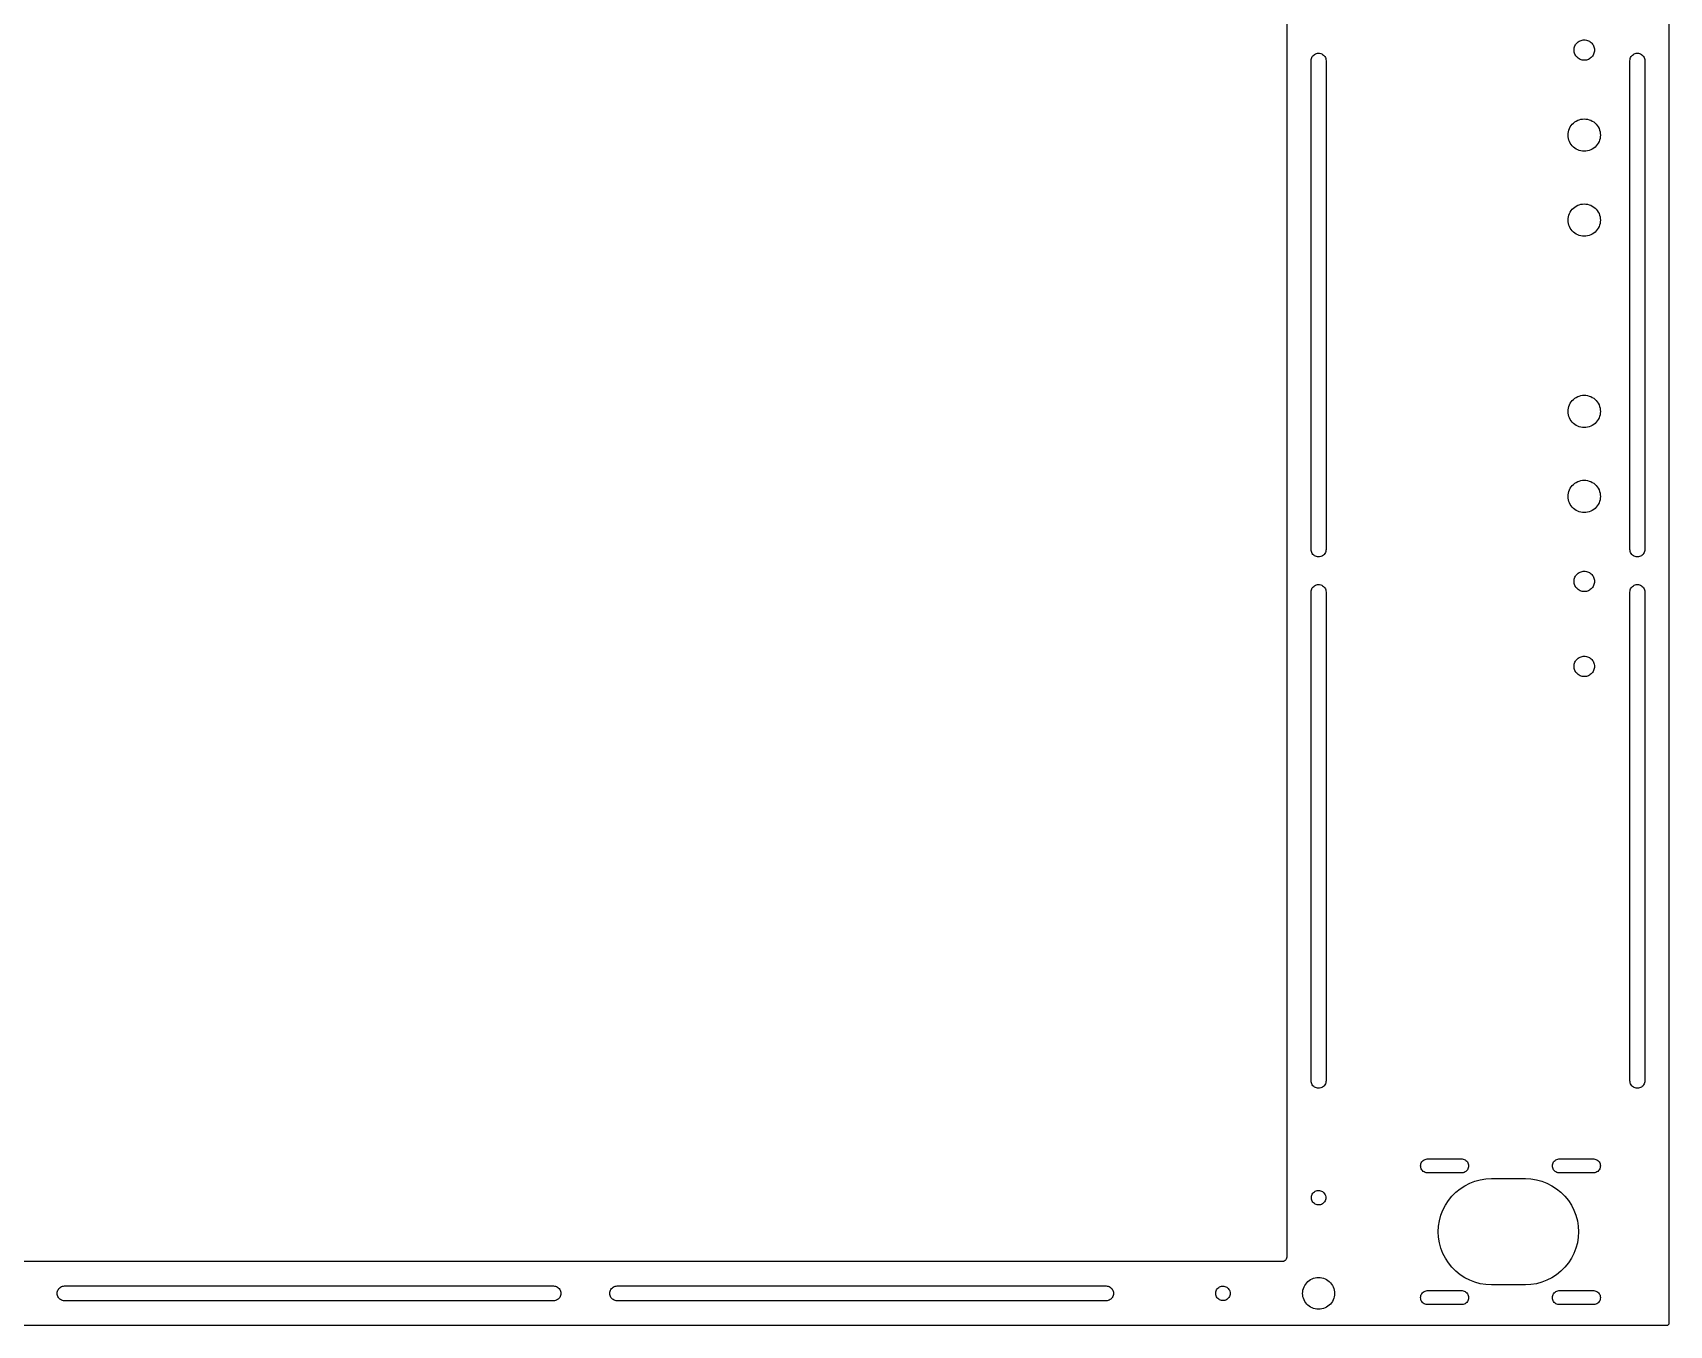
# Model space of a CAD drawing. Header units: metres. Extents: x -320 to 320, y -238 to 252.
# Drawn here: x -65 to 320, y -237.5 to 66.6 of the extents above; entities that cross this region are included whole.
import ezdxf

# ---------------------------------------------------------------- set-up
doc = ezdxf.new("R2010")
doc.units = ezdxf.units.M

msp = doc.modelspace()

# ---------------------------------------------------------------- linework, layer by layer
for p, q in [((320, -237), (320, 252)), ((230, 221.5), (230, -221.5)), ((236.773, 61.5918), (237.007, 61.6791)), ((237.007, 61.6791), (237.251, 61.7322)), ((237.251, 61.7322), (237.5, 61.75)), ((237.5, 61.75), (237.749, 61.7322)), ((237.749, 61.7322), (237.993, 61.6791)), ((237.993, 61.6791), (238.227, 61.5918)), ((297.6, 62.5), (297.613, 62.7509)), ((297.613, 62.2491), (297.6, 62.5)), ((297.613, 62.7509), (297.652, 62.999)), ((297.652, 62.001), (297.613, 62.2491)), ((297.652, 62.999), (297.717, 63.2416)), ((297.717, 61.7583), (297.652, 62.001)), ((297.717, 63.2416), (297.807, 63.4762)), ((297.807, 61.5238), (297.717, 61.7583)), ((297.807, 63.4762), (297.922, 63.7)), ((297.922, 63.7), (298.058, 63.9107)), ((298.058, 63.9107), (298.216, 64.1059)), ((298.216, 64.1059), (298.394, 64.2835)), ((298.394, 64.2835), (298.589, 64.4416)), ((298.589, 64.4416), (298.8, 64.5785)), ((298.8, 64.5785), (299.024, 64.6925)), ((299.024, 64.6925), (299.258, 64.7825)), ((299.258, 64.7825), (299.501, 64.8475)), ((299.501, 64.8475), (299.749, 64.8869)), ((299.749, 64.8869), (300, 64.9)), ((300, 64.9), (300.251, 64.8869)), ((300.251, 64.8869), (300.499, 64.8475)), ((300.499, 64.8475), (300.742, 64.7825)), ((300.742, 64.7825), (300.976, 64.6925)), ((300.976, 64.6925), (301.2, 64.5785)), ((301.2, 64.5785), (301.411, 64.4416)), ((301.411, 64.4416), (301.606, 64.2835)), ((301.606, 64.2835), (301.784, 64.1059)), ((301.784, 64.1059), (301.942, 63.9107)), ((301.942, 63.9107), (302.078, 63.7)), ((302.078, 63.7), (302.193, 63.4762)), ((302.193, 63.4762), (302.283, 63.2416)), ((302.283, 61.7583), (302.193, 61.5238)), ((302.283, 63.2416), (302.348, 62.999)), ((302.348, 62.001), (302.283, 61.7583)), ((302.348, 62.999), (302.387, 62.7509)), ((302.387, 62.2491), (302.348, 62.001)), ((302.387, 62.7509), (302.4, 62.5)), ((302.4, 62.5), (302.387, 62.2491)), ((311.773, 61.5918), (312.007, 61.6791)), ((312.007, 61.6791), (312.251, 61.7322)), ((312.251, 61.7322), (312.5, 61.75)), ((312.5, 61.75), (312.749, 61.7322)), ((312.749, 61.7322), (312.993, 61.6791)), ((312.993, 61.6791), (313.227, 61.5918)), ((235.75, 60), (235.768, 60.249)), ((235.75, -55), (235.75, 60)), ((235.768, 60.249), (235.821, 60.493)), ((235.821, 60.493), (235.908, 60.727)), ((235.908, 60.727), (236.028, 60.9461)), ((236.028, 60.9461), (236.177, 61.146)), ((236.177, 61.146), (236.354, 61.3226)), ((236.354, 61.3226), (236.554, 61.4722)), ((236.554, 61.4722), (236.773, 61.5918)), ((238.227, 61.5918), (238.446, 61.4722)), ((238.446, 61.4722), (238.646, 61.3226)), ((238.646, 61.3226), (238.823, 61.146)), ((238.823, 61.146), (238.972, 60.9461)), ((238.972, 60.9461), (239.092, 60.727)), ((239.092, 60.727), (239.179, 60.493)), ((239.179, 60.493), (239.232, 60.249)), ((239.232, 60.249), (239.25, 60)), ((239.25, 60), (239.25, -55)), ((297.922, 61.3), (297.807, 61.5238)), ((298.058, 61.0893), (297.922, 61.3)), ((298.216, 60.8941), (298.058, 61.0893)), ((298.394, 60.7164), (298.216, 60.8941)), ((298.589, 60.5583), (298.394, 60.7164)), ((298.8, 60.4215), (298.589, 60.5583)), ((299.024, 60.3075), (298.8, 60.4215)), ((299.258, 60.2175), (299.024, 60.3075)), ((299.501, 60.1524), (299.258, 60.2175)), ((299.749, 60.1131), (299.501, 60.1524)), ((300, 60.1), (299.749, 60.1131)), ((300.251, 60.1131), (300, 60.1)), ((300.499, 60.1524), (300.251, 60.1131)), ((300.742, 60.2175), (300.499, 60.1524)), ((300.976, 60.3075), (300.742, 60.2175)), ((301.2, 60.4215), (300.976, 60.3075)), ((301.411, 60.5583), (301.2, 60.4215)), ((301.606, 60.7164), (301.411, 60.5583)), ((301.784, 60.8941), (301.606, 60.7164)), ((301.942, 61.0893), (301.784, 60.8941)), ((302.078, 61.3), (301.942, 61.0893)), ((302.193, 61.5238), (302.078, 61.3)), ((310.75, 60), (310.768, 60.249)), ((310.75, -55), (310.75, 60)), ((310.768, 60.249), (310.821, 60.493)), ((310.821, 60.493), (310.908, 60.727)), ((310.908, 60.727), (311.028, 60.9461)), ((311.028, 60.9461), (311.177, 61.146)), ((311.177, 61.146), (311.354, 61.3226)), ((311.354, 61.3226), (311.554, 61.4722)), ((311.554, 61.4722), (311.773, 61.5918)), ((313.227, 61.5918), (313.446, 61.4722)), ((313.446, 61.4722), (313.646, 61.3226)), ((313.646, 61.3226), (313.823, 61.146)), ((313.823, 61.146), (313.972, 60.9461)), ((313.972, 60.9461), (314.092, 60.727)), ((314.092, 60.727), (314.179, 60.493)), ((314.179, 60.493), (314.232, 60.249)), ((314.232, 60.249), (314.25, 60)), ((314.25, 60), (314.25, -55)), ((298.826, 46.114), (299.21, 46.2169)), ((299.21, 46.2169), (299.603, 46.2792)), ((299.603, 46.2792), (300, 46.3)), ((300, 46.3), (300.397, 46.2792)), ((300.397, 46.2792), (300.79, 46.2169)), ((300.79, 46.2169), (301.174, 46.114)), ((296.2, 42.5), (296.221, 42.8972)), ((296.221, 42.1028), (296.2, 42.5)), ((296.221, 42.8972), (296.283, 43.2901)), ((296.283, 43.2901), (296.386, 43.6743)), ((296.386, 43.6743), (296.529, 44.0456)), ((296.529, 44.0456), (296.709, 44.4)), ((296.709, 44.4), (296.926, 44.7336)), ((296.926, 44.7336), (297.176, 45.0427)), ((297.176, 45.0427), (297.457, 45.3239)), ((297.457, 45.3239), (297.766, 45.5743)), ((297.766, 45.5743), (298.1, 45.7909)), ((298.1, 45.7909), (298.454, 45.9715)), ((298.454, 45.9715), (298.826, 46.114)), ((301.174, 46.114), (301.546, 45.9715)), ((301.546, 45.9715), (301.9, 45.7909)), ((301.9, 45.7909), (302.234, 45.5743)), ((302.234, 45.5743), (302.543, 45.3239)), ((302.543, 45.3239), (302.824, 45.0427)), ((302.824, 45.0427), (303.074, 44.7336)), ((303.074, 44.7336), (303.291, 44.4)), ((303.291, 44.4), (303.471, 44.0456)), ((303.471, 44.0456), (303.614, 43.6743)), ((303.614, 43.6743), (303.717, 43.2901)), ((303.717, 43.2901), (303.779, 42.8972)), ((303.779, 42.8972), (303.8, 42.5)), ((303.8, 42.5), (303.779, 42.1028)), ((296.283, 41.7099), (296.221, 42.1028)), ((296.386, 41.3257), (296.283, 41.7099)), ((296.529, 40.9544), (296.386, 41.3257)), ((296.709, 40.6), (296.529, 40.9544)), ((296.926, 40.2664), (296.709, 40.6)), ((297.176, 39.9573), (296.926, 40.2664)), ((297.457, 39.676), (297.176, 39.9573)), ((297.766, 39.4257), (297.457, 39.676)), ((298.1, 39.2091), (297.766, 39.4257)), ((298.454, 39.0285), (298.1, 39.2091)), ((298.826, 38.886), (298.454, 39.0285)), ((299.21, 38.783), (298.826, 38.886)), ((299.603, 38.7208), (299.21, 38.783)), ((300, 38.7), (299.603, 38.7208)), ((300.397, 38.7208), (300, 38.7)), ((300.79, 38.783), (300.397, 38.7208)), ((301.174, 38.886), (300.79, 38.783)), ((301.546, 39.0285), (301.174, 38.886)), ((301.9, 39.2091), (301.546, 39.0285)), ((302.234, 39.4257), (301.9, 39.2091)), ((302.543, 39.676), (302.234, 39.4257)), ((302.824, 39.9573), (302.543, 39.676)), ((303.074, 40.2664), (302.824, 39.9573)), ((303.291, 40.6), (303.074, 40.2664)), ((303.471, 40.9544), (303.291, 40.6)), ((303.614, 41.3257), (303.471, 40.9544)), ((303.717, 41.7099), (303.614, 41.3257)), ((303.779, 42.1028), (303.717, 41.7099)), ((296.221, 22.8972), (296.283, 23.2901)), ((296.283, 23.2901), (296.386, 23.6743)), ((296.386, 23.6743), (296.529, 24.0456)), ((296.529, 24.0456), (296.709, 24.4)), ((296.709, 24.4), (296.926, 24.7336)), ((296.926, 24.7336), (297.176, 25.0427)), ((297.176, 25.0427), (297.457, 25.3239)), ((297.457, 25.3239), (297.766, 25.5743)), ((297.766, 25.5743), (298.1, 25.7909)), ((298.1, 25.7909), (298.454, 25.9715)), ((298.454, 25.9715), (298.826, 26.114)), ((298.826, 26.114), (299.21, 26.2169)), ((299.21, 26.2169), (299.603, 26.2792)), ((299.603, 26.2792), (300, 26.3)), ((300, 26.3), (300.397, 26.2792)), ((300.397, 26.2792), (300.79, 26.2169)), ((300.79, 26.2169), (301.174, 26.114)), ((301.174, 26.114), (301.546, 25.9715)), ((301.546, 25.9715), (301.9, 25.7909)), ((301.9, 25.7909), (302.234, 25.5743)), ((302.234, 25.5743), (302.543, 25.3239)), ((302.543, 25.3239), (302.824, 25.0427)), ((302.824, 25.0427), (303.074, 24.7336)), ((303.074, 24.7336), (303.291, 24.4)), ((303.291, 24.4), (303.471, 24.0456)), ((303.471, 24.0456), (303.614, 23.6743)), ((303.614, 23.6743), (303.717, 23.2901)), ((303.717, 23.2901), (303.779, 22.8972)), ((296.2, 22.5), (296.221, 22.8972)), ((296.221, 22.1028), (296.2, 22.5)), ((296.283, 21.7099), (296.221, 22.1028)), ((296.386, 21.3257), (296.283, 21.7099)), ((296.529, 20.9544), (296.386, 21.3257)), ((296.709, 20.6), (296.529, 20.9544)), ((296.926, 20.2664), (296.709, 20.6)), ((297.176, 19.9573), (296.926, 20.2664)), ((297.457, 19.676), (297.176, 19.9573)), ((297.766, 19.4257), (297.457, 19.676)), ((298.1, 19.2091), (297.766, 19.4257)), ((302.234, 19.4257), (301.9, 19.2091)), ((302.543, 19.676), (302.234, 19.4257)), ((302.824, 19.9573), (302.543, 19.676)), ((303.074, 20.2664), (302.824, 19.9573)), ((303.291, 20.6), (303.074, 20.2664)), ((303.471, 20.9544), (303.291, 20.6)), ((303.614, 21.3257), (303.471, 20.9544)), ((303.717, 21.7099), (303.614, 21.3257)), ((303.779, 22.1028), (303.717, 21.7099)), ((303.779, 22.8972), (303.8, 22.5)), ((303.8, 22.5), (303.779, 22.1028)), ((298.454, 19.0285), (298.1, 19.2091)), ((298.826, 18.886), (298.454, 19.0285)), ((299.21, 18.783), (298.826, 18.886)), ((299.603, 18.7208), (299.21, 18.783)), ((300, 18.7), (299.603, 18.7208)), ((300.397, 18.7208), (300, 18.7)), ((300.79, 18.783), (300.397, 18.7208)), ((301.174, 18.886), (300.79, 18.783)), ((301.546, 19.0285), (301.174, 18.886)), ((301.9, 19.2091), (301.546, 19.0285)), ((297.766, -19.4257), (298.1, -19.2091)), ((298.1, -19.2091), (298.454, -19.0285)), ((298.454, -19.0285), (298.826, -18.886)), ((298.826, -18.886), (299.21, -18.783)), ((299.21, -18.783), (299.603, -18.7208)), ((299.603, -18.7208), (300, -18.7)), ((300, -18.7), (300.397, -18.7208)), ((300.397, -18.7208), (300.79, -18.783)), ((300.79, -18.783), (301.174, -18.886)), ((301.174, -18.886), (301.546, -19.0285)), ((301.546, -19.0285), (301.9, -19.2091)), ((301.9, -19.2091), (302.234, -19.4257)), ((296.2, -22.5), (296.221, -22.1028)), ((296.221, -22.8972), (296.2, -22.5)), ((296.221, -22.1028), (296.283, -21.7099)), ((296.283, -23.2901), (296.221, -22.8972)), ((296.283, -21.7099), (296.386, -21.3257)), ((296.386, -21.3257), (296.529, -20.9544)), ((296.529, -20.9544), (296.709, -20.6)), ((296.709, -20.6), (296.926, -20.2664)), ((296.926, -20.2664), (297.176, -19.9573)), ((297.176, -19.9573), (297.457, -19.676)), ((297.457, -19.676), (297.766, -19.4257)), ((302.234, -19.4257), (302.543, -19.676)), ((302.543, -19.676), (302.824, -19.9573)), ((302.824, -19.9573), (303.074, -20.2664)), ((303.074, -20.2664), (303.291, -20.6)), ((303.291, -20.6), (303.471, -20.9544)), ((303.471, -20.9544), (303.614, -21.3257)), ((303.614, -21.3257), (303.717, -21.7099)), ((303.717, -21.7099), (303.779, -22.1028)), ((303.779, -22.8972), (303.717, -23.2901)), ((303.779, -22.1028), (303.8, -22.5)), ((303.8, -22.5), (303.779, -22.8972)), ((296.386, -23.6743), (296.283, -23.2901)), ((296.529, -24.0456), (296.386, -23.6743)), ((296.709, -24.4), (296.529, -24.0456)), ((296.926, -24.7336), (296.709, -24.4)), ((297.176, -25.0427), (296.926, -24.7336)), ((297.457, -25.3239), (297.176, -25.0427)), ((297.766, -25.5743), (297.457, -25.3239)), ((298.1, -25.7909), (297.766, -25.5743)), ((298.454, -25.9715), (298.1, -25.7909)), ((298.826, -26.114), (298.454, -25.9715)), ((299.21, -26.2169), (298.826, -26.114)), ((299.603, -26.2792), (299.21, -26.2169)), ((300, -26.3), (299.603, -26.2792)), ((300.397, -26.2792), (300, -26.3)), ((300.79, -26.2169), (300.397, -26.2792)), ((301.174, -26.114), (300.79, -26.2169)), ((301.546, -25.9715), (301.174, -26.114)), ((301.9, -25.7909), (301.546, -25.9715)), ((302.234, -25.5743), (301.9, -25.7909)), ((302.543, -25.3239), (302.234, -25.5743)), ((302.824, -25.0427), (302.543, -25.3239)), ((303.074, -24.7336), (302.824, -25.0427)), ((303.291, -24.4), (303.074, -24.7336)), ((303.471, -24.0456), (303.291, -24.4)), ((303.614, -23.6743), (303.471, -24.0456)), ((303.717, -23.2901), (303.614, -23.6743)), ((296.2, -42.5), (296.221, -42.1028)), ((296.221, -42.1028), (296.283, -41.7099)), ((296.283, -41.7099), (296.386, -41.3257)), ((296.386, -41.3257), (296.529, -40.9544)), ((296.529, -40.9544), (296.709, -40.6)), ((296.709, -40.6), (296.926, -40.2664)), ((296.926, -40.2664), (297.176, -39.9573)), ((297.176, -39.9573), (297.457, -39.676)), ((297.457, -39.676), (297.766, -39.4257)), ((297.766, -39.4257), (298.1, -39.2091)), ((298.1, -39.2091), (298.454, -39.0285)), ((298.454, -39.0285), (298.826, -38.886)), ((298.826, -38.886), (299.21, -38.783)), ((299.21, -38.783), (299.603, -38.7208)), ((299.603, -38.7208), (300, -38.7)), ((300, -38.7), (300.397, -38.7208)), ((300.397, -38.7208), (300.79, -38.783)), ((300.79, -38.783), (301.174, -38.886)), ((301.174, -38.886), (301.546, -39.0285)), ((301.546, -39.0285), (301.9, -39.2091)), ((301.9, -39.2091), (302.234, -39.4257)), ((302.234, -39.4257), (302.543, -39.676)), ((302.543, -39.676), (302.824, -39.9573)), ((302.824, -39.9573), (303.074, -40.2664)), ((303.074, -40.2664), (303.291, -40.6)), ((303.291, -40.6), (303.471, -40.9544)), ((303.471, -40.9544), (303.614, -41.3257)), ((303.614, -41.3257), (303.717, -41.7099)), ((303.717, -41.7099), (303.779, -42.1028)), ((303.779, -42.1028), (303.8, -42.5)), ((296.221, -42.8972), (296.2, -42.5)), ((296.283, -43.2901), (296.221, -42.8972)), ((296.386, -43.6743), (296.283, -43.2901)), ((296.529, -44.0456), (296.386, -43.6743)), ((296.709, -44.4), (296.529, -44.0456)), ((296.926, -44.7336), (296.709, -44.4)), ((297.176, -45.0427), (296.926, -44.7336)), ((297.457, -45.3239), (297.176, -45.0427)), ((297.766, -45.5743), (297.457, -45.3239)), ((298.1, -45.7909), (297.766, -45.5743)), ((298.454, -45.9715), (298.1, -45.7909)), ((298.826, -46.114), (298.454, -45.9715)), ((299.21, -46.2169), (298.826, -46.114)), ((301.174, -46.114), (300.79, -46.2169)), ((301.546, -45.9715), (301.174, -46.114)), ((301.9, -45.7909), (301.546, -45.9715)), ((302.234, -45.5743), (301.9, -45.7909)), ((302.543, -45.3239), (302.234, -45.5743)), ((302.824, -45.0427), (302.543, -45.3239)), ((303.074, -44.7336), (302.824, -45.0427)), ((303.291, -44.4), (303.074, -44.7336)), ((303.471, -44.0456), (303.291, -44.4)), ((303.614, -43.6743), (303.471, -44.0456)), ((303.717, -43.2901), (303.614, -43.6743)), ((303.779, -42.8972), (303.717, -43.2901)), ((303.8, -42.5), (303.779, -42.8972)), ((299.603, -46.2792), (299.21, -46.2169)), ((300, -46.3), (299.603, -46.2792)), ((300.397, -46.2792), (300, -46.3)), ((300.79, -46.2169), (300.397, -46.2792)), ((235.768, -55.249), (235.75, -55)), ((235.821, -55.493), (235.768, -55.249)), ((235.908, -55.727), (235.821, -55.493)), ((236.028, -55.9461), (235.908, -55.727)), ((236.177, -56.146), (236.028, -55.9461)), ((236.354, -56.3226), (236.177, -56.146)), ((236.554, -56.4722), (236.354, -56.3226)), ((236.773, -56.5918), (236.554, -56.4722)), ((237.007, -56.6791), (236.773, -56.5918)), ((237.251, -56.7322), (237.007, -56.6791)), ((237.5, -56.75), (237.251, -56.7322)), ((237.749, -56.7322), (237.5, -56.75)), ((237.993, -56.6791), (237.749, -56.7322)), ((238.227, -56.5918), (237.993, -56.6791)), ((238.446, -56.4722), (238.227, -56.5918)), ((238.646, -56.3226), (238.446, -56.4722)), ((238.823, -56.146), (238.646, -56.3226)), ((238.972, -55.9461), (238.823, -56.146)), ((239.092, -55.727), (238.972, -55.9461)), ((239.179, -55.493), (239.092, -55.727)), ((239.232, -55.249), (239.179, -55.493)), ((239.25, -55), (239.232, -55.249)), ((310.768, -55.249), (310.75, -55)), ((310.821, -55.493), (310.768, -55.249)), ((310.908, -55.727), (310.821, -55.493)), ((311.028, -55.9461), (310.908, -55.727)), ((311.177, -56.146), (311.028, -55.9461)), ((311.354, -56.3226), (311.177, -56.146)), ((311.554, -56.4722), (311.354, -56.3226)), ((311.773, -56.5918), (311.554, -56.4722)), ((312.007, -56.6791), (311.773, -56.5918)), ((312.251, -56.7322), (312.007, -56.6791)), ((312.5, -56.75), (312.251, -56.7322)), ((312.749, -56.7322), (312.5, -56.75)), ((312.993, -56.6791), (312.749, -56.7322)), ((313.227, -56.5918), (312.993, -56.6791)), ((313.446, -56.4722), (313.227, -56.5918)), ((313.646, -56.3226), (313.446, -56.4722)), ((313.823, -56.146), (313.646, -56.3226)), ((313.972, -55.9461), (313.823, -56.146)), ((314.092, -55.727), (313.972, -55.9461)), ((314.179, -55.493), (314.092, -55.727)), ((314.232, -55.249), (314.179, -55.493)), ((314.25, -55), (314.232, -55.249)), ((297.717, -61.7583), (297.807, -61.5238)), ((297.807, -61.5238), (297.922, -61.3)), ((297.922, -61.3), (298.058, -61.0893)), ((298.058, -61.0893), (298.216, -60.8941)), ((298.216, -60.8941), (298.394, -60.7164)), ((298.394, -60.7164), (298.589, -60.5583)), ((298.589, -60.5583), (298.8, -60.4215)), ((298.8, -60.4215), (299.024, -60.3075)), ((299.024, -60.3075), (299.258, -60.2175)), ((299.258, -60.2175), (299.501, -60.1524)), ((299.501, -60.1524), (299.749, -60.1131)), ((299.749, -60.1131), (300, -60.1)), ((300, -60.1), (300.251, -60.1131)), ((300.251, -60.1131), (300.499, -60.1524)), ((300.499, -60.1524), (300.742, -60.2175)), ((300.742, -60.2175), (300.976, -60.3075)), ((300.976, -60.3075), (301.2, -60.4215)), ((301.2, -60.4215), (301.411, -60.5583)), ((301.411, -60.5583), (301.606, -60.7164)), ((301.606, -60.7164), (301.784, -60.8941)), ((301.784, -60.8941), (301.942, -61.0893)), ((301.942, -61.0893), (302.078, -61.3)), ((302.078, -61.3), (302.193, -61.5238)), ((302.193, -61.5238), (302.283, -61.7583)), ((235.75, -65), (235.768, -64.7509)), ((235.75, -180), (235.75, -65)), ((235.768, -64.7509), (235.821, -64.507)), ((235.821, -64.507), (235.908, -64.273)), ((235.908, -64.273), (236.028, -64.0539)), ((236.028, -64.0539), (236.177, -63.854)), ((236.177, -63.854), (236.354, -63.6774)), ((236.354, -63.6774), (236.554, -63.5278)), ((236.554, -63.5278), (236.773, -63.4081)), ((236.773, -63.4081), (237.007, -63.3209)), ((237.007, -63.3209), (237.251, -63.2678)), ((237.251, -63.2678), (237.5, -63.25)), ((237.5, -63.25), (237.749, -63.2678)), ((237.749, -63.2678), (237.993, -63.3209)), ((237.993, -63.3209), (238.227, -63.4081)), ((238.227, -63.4081), (238.446, -63.5278)), ((238.446, -63.5278), (238.646, -63.6774)), ((238.646, -63.6774), (238.823, -63.854)), ((238.823, -63.854), (238.972, -64.0539)), ((238.972, -64.0539), (239.092, -64.273)), ((239.092, -64.273), (239.179, -64.507)), ((239.179, -64.507), (239.232, -64.7509)), ((239.232, -64.7509), (239.25, -65)), ((239.25, -65), (239.25, -180)), ((297.6, -62.5), (297.613, -62.2491)), ((297.613, -62.7509), (297.6, -62.5)), ((297.613, -62.2491), (297.652, -62.001)), ((297.652, -62.999), (297.613, -62.7509)), ((297.652, -62.001), (297.717, -61.7583)), ((297.717, -63.2416), (297.652, -62.999)), ((297.807, -63.4762), (297.717, -63.2416)), ((297.922, -63.7), (297.807, -63.4762)), ((298.058, -63.9107), (297.922, -63.7)), ((298.216, -64.1059), (298.058, -63.9107)), ((298.394, -64.2835), (298.216, -64.1059)), ((298.589, -64.4416), (298.394, -64.2835)), ((298.8, -64.5785), (298.589, -64.4416)), ((299.024, -64.6925), (298.8, -64.5785)), ((299.258, -64.7825), (299.024, -64.6925)), ((299.501, -64.8475), (299.258, -64.7825)), ((299.749, -64.8869), (299.501, -64.8475)), ((300, -64.9), (299.749, -64.8869)), ((300.251, -64.8869), (300, -64.9)), ((300.499, -64.8475), (300.251, -64.8869)), ((300.742, -64.7825), (300.499, -64.8475)), ((300.976, -64.6925), (300.742, -64.7825)), ((301.2, -64.5785), (300.976, -64.6925)), ((301.411, -64.4416), (301.2, -64.5785)), ((301.606, -64.2835), (301.411, -64.4416)), ((301.784, -64.1059), (301.606, -64.2835)), ((301.942, -63.9107), (301.784, -64.1059)), ((302.078, -63.7), (301.942, -63.9107)), ((302.193, -63.4762), (302.078, -63.7)), ((302.283, -63.2416), (302.193, -63.4762)), ((302.283, -61.7583), (302.348, -62.001)), ((302.348, -62.999), (302.283, -63.2416)), ((302.348, -62.001), (302.387, -62.2491)), ((302.387, -62.7509), (302.348, -62.999)), ((302.387, -62.2491), (302.4, -62.5)), ((302.4, -62.5), (302.387, -62.7509)), ((310.75, -65), (310.768, -64.7509)), ((310.75, -180), (310.75, -65)), ((310.768, -64.7509), (310.821, -64.507)), ((310.821, -64.507), (310.908, -64.273)), ((310.908, -64.273), (311.028, -64.0539)), ((311.028, -64.0539), (311.177, -63.854)), ((311.177, -63.854), (311.354, -63.6774)), ((311.354, -63.6774), (311.554, -63.5278)), ((311.554, -63.5278), (311.773, -63.4081)), ((311.773, -63.4081), (312.007, -63.3209)), ((312.007, -63.3209), (312.251, -63.2678)), ((312.251, -63.2678), (312.5, -63.25)), ((312.5, -63.25), (312.749, -63.2678)), ((312.749, -63.2678), (312.993, -63.3209)), ((312.993, -63.3209), (313.227, -63.4081)), ((313.227, -63.4081), (313.446, -63.5278)), ((313.446, -63.5278), (313.646, -63.6774)), ((313.646, -63.6774), (313.823, -63.854)), ((313.823, -63.854), (313.972, -64.0539)), ((313.972, -64.0539), (314.092, -64.273)), ((314.092, -64.273), (314.179, -64.507)), ((314.179, -64.507), (314.232, -64.7509)), ((314.232, -64.7509), (314.25, -65)), ((314.25, -65), (314.25, -180)), ((298.216, -80.8941), (298.394, -80.7164)), ((298.394, -80.7164), (298.589, -80.5583)), ((298.589, -80.5583), (298.8, -80.4215)), ((298.8, -80.4215), (299.024, -80.3075)), ((299.024, -80.3075), (299.258, -80.2175)), ((299.258, -80.2175), (299.501, -80.1524)), ((299.501, -80.1524), (299.749, -80.1131)), ((299.749, -80.1131), (300, -80.1)), ((300, -80.1), (300.251, -80.1131)), ((300.251, -80.1131), (300.499, -80.1524)), ((300.499, -80.1524), (300.742, -80.2175)), ((300.742, -80.2175), (300.976, -80.3075)), ((300.976, -80.3075), (301.2, -80.4215)), ((301.2, -80.4215), (301.411, -80.5583)), ((301.411, -80.5583), (301.606, -80.7164)), ((301.606, -80.7164), (301.784, -80.8941)), ((297.6, -82.5), (297.613, -82.2491)), ((297.613, -82.7509), (297.6, -82.5)), ((297.613, -82.2491), (297.652, -82.001)), ((297.652, -82.999), (297.613, -82.7509)), ((297.652, -82.001), (297.717, -81.7584)), ((297.717, -83.2416), (297.652, -82.999)), ((297.717, -81.7584), (297.807, -81.5238)), ((297.807, -83.4762), (297.717, -83.2416)), ((297.807, -81.5238), (297.922, -81.3)), ((297.922, -83.7), (297.807, -83.4762)), ((297.922, -81.3), (298.058, -81.0893)), ((298.058, -83.9107), (297.922, -83.7)), ((298.058, -81.0893), (298.216, -80.8941)), ((298.216, -84.1059), (298.058, -83.9107)), ((298.394, -84.2835), (298.216, -84.1059)), ((298.589, -84.4416), (298.394, -84.2835)), ((298.8, -84.5785), (298.589, -84.4416)), ((299.024, -84.6925), (298.8, -84.5785)), ((299.258, -84.7825), (299.024, -84.6925)), ((300.976, -84.6925), (300.742, -84.7825)), ((301.2, -84.5785), (300.976, -84.6925)), ((301.411, -84.4416), (301.2, -84.5785)), ((301.606, -84.2835), (301.411, -84.4416)), ((301.784, -84.1059), (301.606, -84.2835)), ((301.784, -80.8941), (301.942, -81.0893)), ((301.942, -83.9107), (301.784, -84.1059)), ((301.942, -81.0893), (302.078, -81.3)), ((302.078, -83.7), (301.942, -83.9107)), ((302.078, -81.3), (302.193, -81.5238)), ((302.193, -83.4762), (302.078, -83.7)), ((302.193, -81.5238), (302.283, -81.7584)), ((302.283, -83.2416), (302.193, -83.4762)), ((302.283, -81.7584), (302.348, -82.001)), ((302.348, -82.999), (302.283, -83.2416)), ((302.348, -82.001), (302.387, -82.2491)), ((302.387, -82.7509), (302.348, -82.999)), ((302.387, -82.2491), (302.4, -82.5)), ((302.4, -82.5), (302.387, -82.7509)), ((299.501, -84.8475), (299.258, -84.7825)), ((299.749, -84.8869), (299.501, -84.8475)), ((300, -84.9), (299.749, -84.8869)), ((300.251, -84.8869), (300, -84.9)), ((300.499, -84.8475), (300.251, -84.8869)), ((300.742, -84.7825), (300.499, -84.8475)), ((235.768, -180.249), (235.75, -180)), ((235.821, -180.493), (235.768, -180.249)), ((235.908, -180.727), (235.821, -180.493)), ((236.028, -180.946), (235.908, -180.727)), ((236.177, -181.146), (236.028, -180.946)), ((238.972, -180.946), (238.823, -181.146)), ((239.092, -180.727), (238.972, -180.946)), ((239.179, -180.493), (239.092, -180.727)), ((239.232, -180.249), (239.179, -180.493)), ((239.25, -180), (239.232, -180.249)), ((310.768, -180.249), (310.75, -180)), ((310.821, -180.493), (310.768, -180.249)), ((310.908, -180.727), (310.821, -180.493)), ((311.028, -180.946), (310.908, -180.727)), ((311.177, -181.146), (311.028, -180.946)), ((313.972, -180.946), (313.823, -181.146)), ((314.092, -180.727), (313.972, -180.946)), ((314.179, -180.493), (314.092, -180.727)), ((314.232, -180.249), (314.179, -180.493)), ((314.25, -180), (314.232, -180.249)), ((236.354, -181.323), (236.177, -181.146)), ((236.554, -181.472), (236.354, -181.323)), ((236.773, -181.592), (236.554, -181.472)), ((237.007, -181.679), (236.773, -181.592)), ((237.251, -181.732), (237.007, -181.679)), ((237.5, -181.75), (237.251, -181.732)), ((237.749, -181.732), (237.5, -181.75)), ((237.993, -181.679), (237.749, -181.732)), ((238.227, -181.592), (237.993, -181.679)), ((238.446, -181.472), (238.227, -181.592)), ((238.646, -181.323), (238.446, -181.472)), ((238.823, -181.146), (238.646, -181.323)), ((311.354, -181.323), (311.177, -181.146)), ((311.554, -181.472), (311.354, -181.323)), ((311.773, -181.592), (311.554, -181.472)), ((312.007, -181.679), (311.773, -181.592)), ((312.251, -181.732), (312.007, -181.679)), ((312.5, -181.75), (312.251, -181.732)), ((312.749, -181.732), (312.5, -181.75)), ((312.993, -181.679), (312.749, -181.732)), ((313.227, -181.592), (312.993, -181.679)), ((313.446, -181.472), (313.227, -181.592)), ((313.646, -181.323), (313.446, -181.472)), ((313.823, -181.146), (313.646, -181.323)), ((261.5, -200), (261.518, -199.754)), ((261.518, -200.246), (261.5, -200)), ((261.518, -199.754), (261.573, -199.514)), ((261.573, -199.514), (261.663, -199.284)), ((261.663, -199.284), (261.787, -199.071)), ((261.787, -199.071), (261.94, -198.878)), ((261.94, -198.878), (262.121, -198.71)), ((262.121, -198.71), (262.325, -198.571)), ((262.325, -198.571), (262.547, -198.464)), ((262.547, -198.464), (262.783, -198.391)), ((262.783, -198.391), (263.027, -198.355)), ((263.027, -198.355), (271.273, -198.355)), ((271.273, -198.355), (271.517, -198.391)), ((271.517, -198.391), (271.753, -198.464)), ((271.753, -198.464), (271.975, -198.571)), ((271.975, -198.571), (272.179, -198.71)), ((272.179, -198.71), (272.36, -198.878)), ((272.36, -198.878), (272.513, -199.071)), ((272.513, -199.071), (272.637, -199.284)), ((272.637, -199.284), (272.727, -199.514)), ((272.727, -199.514), (272.782, -199.754)), ((272.782, -199.754), (272.8, -200)), ((272.8, -200), (272.782, -200.246)), ((292.5, -200), (292.518, -199.754)), ((292.518, -200.246), (292.5, -200)), ((292.518, -199.754), (292.573, -199.514)), ((292.573, -199.514), (292.663, -199.284)), ((292.663, -199.284), (292.787, -199.071)), ((292.787, -199.071), (292.94, -198.878)), ((292.94, -198.878), (293.121, -198.71)), ((293.121, -198.71), (293.325, -198.571)), ((293.325, -198.571), (293.547, -198.464)), ((293.547, -198.464), (293.783, -198.391)), ((293.783, -198.391), (294.027, -198.355)), ((294.027, -198.355), (302.273, -198.355)), ((302.273, -198.355), (302.517, -198.391)), ((302.517, -198.391), (302.753, -198.464)), ((302.753, -198.464), (302.975, -198.571)), ((302.975, -198.571), (303.179, -198.71)), ((303.179, -198.71), (303.36, -198.878)), ((303.36, -198.878), (303.513, -199.071)), ((303.513, -199.071), (303.637, -199.284)), ((303.637, -199.284), (303.727, -199.514)), ((303.727, -199.514), (303.782, -199.754)), ((303.782, -199.754), (303.8, -200)), ((303.8, -200), (303.782, -200.246)), ((261.573, -200.486), (261.518, -200.246)), ((261.663, -200.716), (261.573, -200.486)), ((261.787, -200.929), (261.663, -200.716)), ((261.94, -201.122), (261.787, -200.929)), ((262.121, -201.29), (261.94, -201.122)), ((262.325, -201.429), (262.121, -201.29)), ((262.547, -201.536), (262.325, -201.429)), ((262.783, -201.609), (262.547, -201.536)), ((263.027, -201.645), (262.783, -201.609)), ((271.273, -201.645), (263.027, -201.645)), ((271.517, -201.609), (271.273, -201.645)), ((271.753, -201.536), (271.517, -201.609)), ((271.975, -201.429), (271.753, -201.536)), ((272.179, -201.29), (271.975, -201.429)), ((272.36, -201.122), (272.179, -201.29)), ((272.513, -200.929), (272.36, -201.122)), ((272.637, -200.716), (272.513, -200.929)), ((272.727, -200.486), (272.637, -200.716)), ((272.782, -200.246), (272.727, -200.486)), ((273.066, -204.081), (274.287, -203.612)), ((274.287, -203.612), (275.551, -203.273)), ((275.551, -203.273), (276.843, -203.068)), ((276.843, -203.068), (278.15, -203)), ((278.15, -203), (286.15, -203)), ((286.15, -203), (287.457, -203.068)), ((287.457, -203.068), (288.749, -203.273)), ((288.749, -203.273), (290.013, -203.612)), ((290.013, -203.612), (291.234, -204.081)), ((292.573, -200.486), (292.518, -200.246)), ((292.663, -200.716), (292.573, -200.486)), ((292.787, -200.929), (292.663, -200.716)), ((292.94, -201.122), (292.787, -200.929)), ((293.121, -201.29), (292.94, -201.122)), ((293.325, -201.429), (293.121, -201.29)), ((293.547, -201.536), (293.325, -201.429)), ((293.783, -201.609), (293.547, -201.536)), ((294.027, -201.645), (293.783, -201.609)), ((302.273, -201.645), (294.027, -201.645)), ((302.517, -201.609), (302.273, -201.645)), ((302.753, -201.536), (302.517, -201.609)), ((302.975, -201.429), (302.753, -201.536)), ((303.179, -201.29), (302.975, -201.429)), ((303.36, -201.122), (303.179, -201.29)), ((303.513, -200.929), (303.36, -201.122)), ((303.637, -200.716), (303.513, -200.929)), ((303.727, -200.486), (303.637, -200.716)), ((303.782, -200.246), (303.727, -200.486)), ((235.805, -207.376), (235.841, -207.13)), ((235.805, -207.624), (235.805, -207.376)), ((235.841, -207.87), (235.805, -207.624)), ((235.841, -207.13), (235.912, -206.893)), ((235.912, -208.107), (235.841, -207.87)), ((235.912, -206.893), (236.018, -206.668)), ((236.018, -206.668), (236.154, -206.461)), ((236.154, -206.461), (236.32, -206.276)), ((236.32, -206.276), (236.511, -206.117)), ((236.511, -206.117), (236.723, -205.988)), ((236.723, -205.988), (236.951, -205.891)), ((236.951, -205.891), (237.191, -205.828)), ((237.191, -205.828), (237.438, -205.801)), ((237.438, -205.801), (237.686, -205.81)), ((237.686, -205.81), (237.93, -205.855)), ((237.93, -205.855), (238.165, -205.935)), ((238.165, -205.935), (238.386, -206.049)), ((238.386, -206.049), (238.587, -206.193)), ((238.587, -206.193), (238.766, -206.366)), ((238.766, -206.366), (238.918, -206.562)), ((238.918, -206.562), (239.039, -206.778)), ((239.039, -206.778), (239.128, -207.01)), ((239.128, -207.01), (239.182, -207.252)), ((239.182, -207.748), (239.128, -207.99)), ((239.182, -207.252), (239.2, -207.5)), ((239.2, -207.5), (239.182, -207.748)), ((268.037, -208.153), (268.861, -207.136)), ((268.861, -207.136), (269.786, -206.211)), ((269.786, -206.211), (270.803, -205.387)), ((270.803, -205.387), (271.9, -204.675)), ((271.9, -204.675), (273.066, -204.081)), ((291.234, -204.081), (292.4, -204.675)), ((292.4, -204.675), (293.497, -205.387)), ((293.497, -205.387), (294.514, -206.211)), ((294.514, -206.211), (295.439, -207.136)), ((295.439, -207.136), (296.263, -208.153)), ((236.018, -208.332), (235.912, -208.107)), ((236.154, -208.539), (236.018, -208.332)), ((236.32, -208.724), (236.154, -208.539)), ((236.511, -208.883), (236.32, -208.724)), ((236.723, -209.012), (236.511, -208.883)), ((236.951, -209.109), (236.723, -209.012)), ((237.191, -209.172), (236.951, -209.109)), ((237.438, -209.199), (237.191, -209.172)), ((237.686, -209.19), (237.438, -209.199)), ((237.93, -209.145), (237.686, -209.19)), ((238.165, -209.065), (237.93, -209.145)), ((238.386, -208.951), (238.165, -209.065)), ((238.587, -208.807), (238.386, -208.951)), ((238.766, -208.634), (238.587, -208.807)), ((238.918, -208.438), (238.766, -208.634)), ((239.039, -208.222), (238.918, -208.438)), ((239.128, -207.99), (239.039, -208.222)), ((265.923, -212.901), (266.262, -211.637)), ((266.262, -211.637), (266.731, -210.416)), ((266.731, -210.416), (267.325, -209.25)), ((267.325, -209.25), (268.037, -208.153)), ((296.263, -208.153), (296.975, -209.25)), ((296.975, -209.25), (297.569, -210.416)), ((297.569, -210.416), (298.038, -211.637)), ((298.038, -211.637), (298.377, -212.901)), ((265.65, -215.5), (265.718, -214.193)), ((265.718, -216.807), (265.65, -215.5)), ((265.718, -214.193), (265.923, -212.901)), ((298.377, -212.901), (298.582, -214.193)), ((298.582, -214.193), (298.65, -215.5)), ((298.65, -215.5), (298.582, -216.807)), ((265.923, -218.099), (265.718, -216.807)), ((266.262, -219.363), (265.923, -218.099)), ((266.731, -220.584), (266.262, -219.363)), ((298.038, -219.363), (297.569, -220.584)), ((298.377, -218.099), (298.038, -219.363)), ((298.582, -216.807), (298.377, -218.099)), ((229, -222.5), (-229, -222.5)), ((229.223, -222.475), (229, -222.5)), ((229.434, -222.401), (229.223, -222.475)), ((229.623, -222.282), (229.434, -222.401)), ((229.782, -222.123), (229.623, -222.282)), ((229.901, -221.934), (229.782, -222.123)), ((229.975, -221.723), (229.901, -221.934)), ((230, -221.5), (229.975, -221.723)), ((267.325, -221.75), (266.731, -220.584)), ((268.037, -222.847), (267.325, -221.75)), ((268.861, -223.864), (268.037, -222.847)), ((296.263, -222.847), (295.439, -223.864)), ((296.975, -221.75), (296.263, -222.847)), ((297.569, -220.584), (296.975, -221.75)), ((234.991, -227.213), (235.296, -226.966)), ((235.296, -226.966), (235.625, -226.752)), ((235.625, -226.752), (235.975, -226.574)), ((235.975, -226.574), (236.341, -226.434)), ((236.341, -226.434), (236.72, -226.332)), ((236.72, -226.332), (237.108, -226.271)), ((237.108, -226.271), (237.5, -226.25)), ((237.5, -226.25), (237.892, -226.271)), ((237.892, -226.271), (238.28, -226.332)), ((238.28, -226.332), (238.659, -226.434)), ((238.659, -226.434), (239.025, -226.574)), ((239.025, -226.574), (239.375, -226.752)), ((239.375, -226.752), (239.704, -226.966)), ((239.704, -226.966), (240.009, -227.213)), ((269.786, -224.789), (268.861, -223.864)), ((270.803, -225.613), (269.786, -224.789)), ((271.9, -226.325), (270.803, -225.613)), ((273.066, -226.919), (271.9, -226.325)), ((274.287, -227.388), (273.066, -226.919)), ((291.234, -226.919), (290.013, -227.388)), ((292.4, -226.325), (291.234, -226.919)), ((293.497, -225.613), (292.4, -226.325)), ((294.514, -224.789), (293.497, -225.613)), ((295.439, -223.864), (294.514, -224.789)), ((-59.25, -230), (-59.2322, -229.751)), ((-59.2322, -230.249), (-59.25, -230)), ((-59.2322, -229.751), (-59.1791, -229.507)), ((-59.1791, -230.493), (-59.2322, -230.249)), ((-59.1791, -229.507), (-59.0918, -229.273)), ((-59.0918, -230.727), (-59.1791, -230.493)), ((-59.0918, -229.273), (-58.9722, -229.054)), ((-58.9722, -230.946), (-59.0918, -230.727)), ((-58.9722, -229.054), (-58.8226, -228.854)), ((-58.8226, -231.146), (-58.9722, -230.946)), ((-58.8226, -228.854), (-58.646, -228.677)), ((-58.646, -228.677), (-58.4461, -228.528)), ((-58.4461, -228.528), (-58.227, -228.408)), ((-58.227, -228.408), (-57.993, -228.321)), ((-57.993, -228.321), (-57.749, -228.268)), ((-57.749, -228.268), (-57.5, -228.25)), ((-57.5, -228.25), (57.5, -228.25)), ((57.5, -228.25), (57.749, -228.268)), ((57.749, -228.268), (57.993, -228.321)), ((57.993, -228.321), (58.227, -228.408)), ((58.227, -228.408), (58.4461, -228.528)), ((58.4461, -228.528), (58.646, -228.677)), ((58.646, -228.677), (58.8226, -228.854)), ((58.8226, -228.854), (58.9722, -229.054)), ((58.9722, -230.946), (58.8226, -231.146)), ((58.9722, -229.054), (59.0918, -229.273)), ((59.0918, -230.727), (58.9722, -230.946)), ((59.0918, -229.273), (59.1791, -229.507)), ((59.1791, -230.493), (59.0918, -230.727)), ((59.1791, -229.507), (59.2322, -229.751)), ((59.2322, -230.249), (59.1791, -230.493)), ((59.2322, -229.751), (59.25, -230)), ((59.25, -230), (59.2322, -230.249)), ((70.75, -230), (70.7678, -229.751)), ((70.7678, -230.249), (70.75, -230)), ((70.7678, -229.751), (70.8209, -229.507)), ((70.8209, -230.493), (70.7678, -230.249)), ((70.8209, -229.507), (70.9081, -229.273)), ((70.9081, -230.727), (70.8209, -230.493)), ((70.9081, -229.273), (71.0278, -229.054)), ((71.0278, -230.946), (70.9081, -230.727)), ((71.0278, -229.054), (71.1774, -228.854)), ((71.1774, -231.146), (71.0278, -230.946)), ((71.1774, -228.854), (71.354, -228.677)), ((71.354, -228.677), (71.5539, -228.528)), ((71.5539, -228.528), (71.773, -228.408)), ((71.773, -228.408), (72.007, -228.321)), ((72.007, -228.321), (72.2509, -228.268)), ((72.2509, -228.268), (72.5, -228.25)), ((72.5, -228.25), (187.5, -228.25)), ((187.5, -228.25), (187.749, -228.268)), ((187.749, -228.268), (187.993, -228.321)), ((187.993, -228.321), (188.227, -228.408)), ((188.227, -228.408), (188.446, -228.528)), ((188.446, -228.528), (188.646, -228.677)), ((188.646, -228.677), (188.823, -228.854)), ((188.823, -228.854), (188.972, -229.054)), ((188.972, -230.946), (188.823, -231.146)), ((188.972, -229.054), (189.092, -229.273)), ((189.092, -230.727), (188.972, -230.946)), ((189.092, -229.273), (189.179, -229.507)), ((189.179, -230.493), (189.092, -230.727)), ((189.179, -229.507), (189.232, -229.751)), ((189.232, -230.249), (189.179, -230.493)), ((189.232, -229.751), (189.25, -230)), ((189.25, -230), (189.232, -230.249)), ((213.305, -229.876), (213.341, -229.63)), ((213.305, -230.124), (213.305, -229.876)), ((213.341, -230.37), (213.305, -230.124)), ((213.341, -229.63), (213.412, -229.393)), ((213.412, -230.607), (213.341, -230.37)), ((213.412, -229.393), (213.518, -229.168)), ((213.518, -230.832), (213.412, -230.607)), ((213.518, -229.168), (213.654, -228.961)), ((213.654, -231.039), (213.518, -230.832)), ((213.654, -228.961), (213.82, -228.776)), ((213.82, -228.776), (214.011, -228.617)), ((214.011, -228.617), (214.223, -228.488)), ((214.223, -228.488), (214.451, -228.391)), ((214.451, -228.391), (214.691, -228.328)), ((214.691, -228.328), (214.938, -228.301)), ((214.938, -228.301), (215.186, -228.31)), ((215.186, -228.31), (215.43, -228.355)), ((215.43, -228.355), (215.665, -228.435)), ((215.665, -228.435), (215.886, -228.549)), ((215.886, -228.549), (216.087, -228.693)), ((216.087, -228.693), (216.266, -228.866)), ((216.266, -228.866), (216.418, -229.062)), ((216.418, -230.938), (216.266, -231.134)), ((216.418, -229.062), (216.539, -229.278)), ((216.539, -230.722), (216.418, -230.938)), ((216.539, -229.278), (216.628, -229.51)), ((216.628, -230.49), (216.539, -230.722)), ((216.628, -229.51), (216.682, -229.752)), ((216.682, -230.248), (216.628, -230.49)), ((216.682, -229.752), (216.7, -230)), ((216.7, -230), (216.682, -230.248)), ((233.75, -230), (233.771, -229.608)), ((233.771, -230.392), (233.75, -230)), ((233.771, -229.608), (233.832, -229.22)), ((233.832, -230.78), (233.771, -230.392)), ((233.832, -229.22), (233.934, -228.841)), ((233.934, -231.159), (233.832, -230.78)), ((233.934, -228.841), (234.074, -228.475)), ((234.074, -228.475), (234.252, -228.125)), ((234.252, -228.125), (234.466, -227.796)), ((234.466, -227.796), (234.713, -227.491)), ((234.713, -227.491), (234.991, -227.213)), ((240.009, -227.213), (240.287, -227.491)), ((240.287, -227.491), (240.534, -227.796)), ((240.534, -227.796), (240.748, -228.125)), ((240.748, -228.125), (240.926, -228.475)), ((240.926, -228.475), (241.066, -228.841)), ((241.066, -228.841), (241.168, -229.22)), ((241.168, -230.78), (241.066, -231.159)), ((241.168, -229.22), (241.229, -229.608)), ((241.229, -230.392), (241.168, -230.78)), ((241.229, -229.608), (241.25, -230)), ((241.25, -230), (241.229, -230.392)), ((261.5, -231), (261.518, -230.754)), ((261.518, -231.246), (261.5, -231)), ((261.518, -230.754), (261.573, -230.514)), ((261.573, -230.514), (261.663, -230.284)), ((261.663, -230.284), (261.787, -230.071)), ((261.787, -230.071), (261.94, -229.878)), ((261.94, -229.878), (262.121, -229.71)), ((262.121, -229.71), (262.325, -229.571)), ((262.325, -229.571), (262.547, -229.464)), ((262.547, -229.464), (262.783, -229.391)), ((262.783, -229.391), (263.027, -229.355)), ((263.027, -229.355), (271.273, -229.355)), ((271.273, -229.355), (271.517, -229.391)), ((271.517, -229.391), (271.753, -229.464)), ((271.753, -229.464), (271.975, -229.571)), ((271.975, -229.571), (272.179, -229.71)), ((272.179, -229.71), (272.36, -229.878)), ((272.36, -229.878), (272.513, -230.071)), ((272.513, -230.071), (272.637, -230.284)), ((272.637, -230.284), (272.727, -230.514)), ((272.727, -230.514), (272.782, -230.754)), ((272.782, -230.754), (272.8, -231)), ((272.8, -231), (272.782, -231.246)), ((275.551, -227.727), (274.287, -227.388)), ((276.843, -227.932), (275.551, -227.727)), ((278.15, -228), (276.843, -227.932)), ((286.15, -228), (278.15, -228)), ((287.457, -227.932), (286.15, -228)), ((288.749, -227.727), (287.457, -227.932)), ((290.013, -227.388), (288.749, -227.727)), ((292.5, -231), (292.518, -230.754)), ((292.518, -231.246), (292.5, -231)), ((292.518, -230.754), (292.573, -230.514)), ((292.573, -230.514), (292.663, -230.284)), ((292.663, -230.284), (292.787, -230.071)), ((292.787, -230.071), (292.94, -229.878)), ((292.94, -229.878), (293.121, -229.71)), ((293.121, -229.71), (293.325, -229.571)), ((293.325, -229.571), (293.547, -229.464)), ((293.547, -229.464), (293.783, -229.391)), ((293.783, -229.391), (294.027, -229.355)), ((294.027, -229.355), (302.273, -229.355)), ((302.273, -229.355), (302.517, -229.391)), ((302.517, -229.391), (302.753, -229.464)), ((302.753, -229.464), (302.975, -229.571)), ((302.975, -229.571), (303.179, -229.71)), ((303.179, -229.71), (303.36, -229.878)), ((303.36, -229.878), (303.513, -230.071)), ((303.513, -230.071), (303.637, -230.284)), ((303.637, -230.284), (303.727, -230.514)), ((303.727, -230.514), (303.782, -230.754)), ((303.782, -230.754), (303.8, -231)), ((303.8, -231), (303.782, -231.246)), ((-58.646, -231.323), (-58.8226, -231.146)), ((-58.4461, -231.472), (-58.646, -231.323)), ((-58.227, -231.592), (-58.4461, -231.472)), ((-57.993, -231.679), (-58.227, -231.592)), ((-57.749, -231.732), (-57.993, -231.679)), ((-57.5, -231.75), (-57.749, -231.732)), ((57.5, -231.75), (-57.5, -231.75)), ((57.749, -231.732), (57.5, -231.75)), ((57.993, -231.679), (57.749, -231.732)), ((58.227, -231.592), (57.993, -231.679)), ((58.4461, -231.472), (58.227, -231.592)), ((58.646, -231.323), (58.4461, -231.472)), ((58.8226, -231.146), (58.646, -231.323)), ((71.354, -231.323), (71.1774, -231.146)), ((71.5539, -231.472), (71.354, -231.323)), ((71.773, -231.592), (71.5539, -231.472)), ((72.007, -231.679), (71.773, -231.592)), ((72.2509, -231.732), (72.007, -231.679)), ((72.5, -231.75), (72.2509, -231.732)), ((187.5, -231.75), (72.5, -231.75)), ((187.749, -231.732), (187.5, -231.75)), ((187.993, -231.679), (187.749, -231.732)), ((188.227, -231.592), (187.993, -231.679)), ((188.446, -231.472), (188.227, -231.592)), ((188.646, -231.323), (188.446, -231.472)), ((188.823, -231.146), (188.646, -231.323)), ((213.82, -231.224), (213.654, -231.039)), ((214.011, -231.383), (213.82, -231.224)), ((214.223, -231.512), (214.011, -231.383)), ((214.451, -231.609), (214.223, -231.512)), ((214.691, -231.672), (214.451, -231.609)), ((214.938, -231.699), (214.691, -231.672)), ((215.186, -231.69), (214.938, -231.699)), ((215.43, -231.645), (215.186, -231.69)), ((215.665, -231.565), (215.43, -231.645)), ((215.886, -231.451), (215.665, -231.565)), ((216.087, -231.307), (215.886, -231.451)), ((216.266, -231.134), (216.087, -231.307)), ((234.074, -231.525), (233.934, -231.159)), ((234.252, -231.875), (234.074, -231.525)), ((234.466, -232.204), (234.252, -231.875)), ((234.713, -232.509), (234.466, -232.204)), ((234.991, -232.787), (234.713, -232.509)), ((235.296, -233.034), (234.991, -232.787)), ((235.625, -233.248), (235.296, -233.034)), ((235.975, -233.426), (235.625, -233.248)), ((236.341, -233.566), (235.975, -233.426)), ((236.72, -233.668), (236.341, -233.566)), ((237.108, -233.729), (236.72, -233.668)), ((237.5, -233.75), (237.108, -233.729)), ((237.892, -233.729), (237.5, -233.75)), ((238.28, -233.668), (237.892, -233.729)), ((238.659, -233.566), (238.28, -233.668)), ((239.025, -233.426), (238.659, -233.566)), ((239.375, -233.248), (239.025, -233.426)), ((239.704, -233.034), (239.375, -233.248)), ((240.009, -232.787), (239.704, -233.034)), ((240.287, -232.509), (240.009, -232.787)), ((240.534, -232.204), (240.287, -232.509)), ((240.748, -231.875), (240.534, -232.204)), ((240.926, -231.525), (240.748, -231.875)), ((241.066, -231.159), (240.926, -231.525)), ((261.573, -231.486), (261.518, -231.246)), ((261.663, -231.716), (261.573, -231.486)), ((261.787, -231.929), (261.663, -231.716)), ((261.94, -232.122), (261.787, -231.929)), ((262.121, -232.29), (261.94, -232.122)), ((262.325, -232.429), (262.121, -232.29)), ((262.547, -232.536), (262.325, -232.429)), ((262.783, -232.609), (262.547, -232.536)), ((263.027, -232.645), (262.783, -232.609)), ((271.273, -232.645), (263.027, -232.645)), ((271.517, -232.609), (271.273, -232.645)), ((271.753, -232.536), (271.517, -232.609)), ((271.975, -232.429), (271.753, -232.536)), ((272.179, -232.29), (271.975, -232.429)), ((272.36, -232.122), (272.179, -232.29)), ((272.513, -231.929), (272.36, -232.122)), ((272.637, -231.716), (272.513, -231.929)), ((272.727, -231.486), (272.637, -231.716)), ((272.782, -231.246), (272.727, -231.486)), ((292.573, -231.486), (292.518, -231.246)), ((292.663, -231.716), (292.573, -231.486)), ((292.787, -231.929), (292.663, -231.716)), ((292.94, -232.122), (292.787, -231.929)), ((293.121, -232.29), (292.94, -232.122)), ((293.325, -232.429), (293.121, -232.29)), ((293.547, -232.536), (293.325, -232.429)), ((293.783, -232.609), (293.547, -232.536)), ((294.027, -232.645), (293.783, -232.609)), ((302.273, -232.645), (294.027, -232.645)), ((302.517, -232.609), (302.273, -232.645)), ((302.753, -232.536), (302.517, -232.609)), ((302.975, -232.429), (302.753, -232.536)), ((303.179, -232.29), (302.975, -232.429)), ((303.36, -232.122), (303.179, -232.29)), ((303.513, -231.929), (303.36, -232.122)), ((303.637, -231.716), (303.513, -231.929)), ((303.727, -231.486), (303.637, -231.716)), ((303.782, -231.246), (303.727, -231.486)), ((-319.5, -237.5), (319.5, -237.5)), ((319.5, -237.5), (319.691, -237.462)), ((319.691, -237.462), (319.854, -237.354)), ((319.854, -237.354), (319.962, -237.191)), ((319.962, -237.191), (320, -237))]:
    msp.add_line(p, q)

doc.saveas('drawing.dxf')
